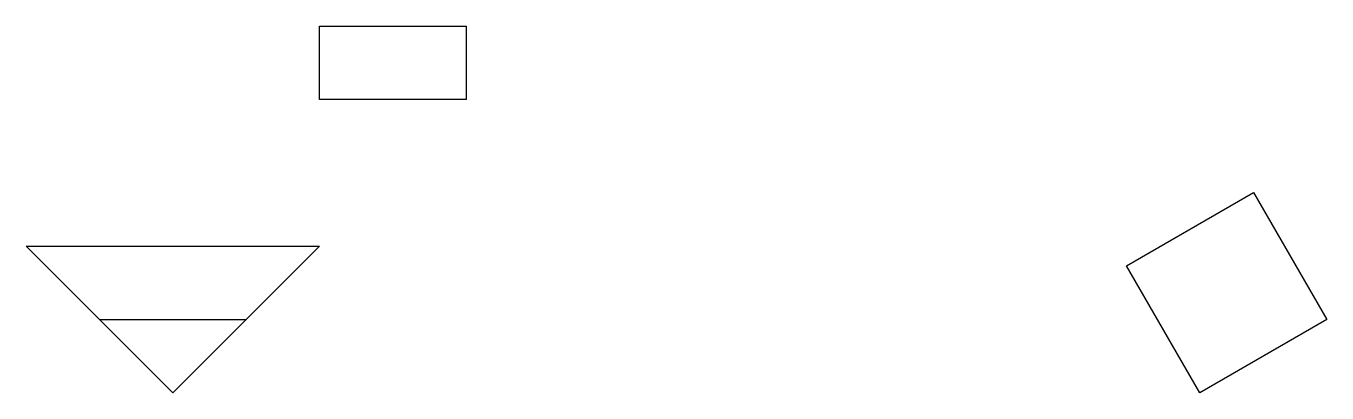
# Model space of a CAD drawing. Header units: millimetres. Extents: x 0 to 88.7, y 0 to 25.
import ezdxf

# ---------------------------------------------------------------- set-up
doc = ezdxf.new("R2010")
doc.units = ezdxf.units.MM
doc.header["$XCLIPFRAME"] = 2
doc.layers.get('0').update_dxf_attribs({"linetype": 'CONTINUOUS'})
doc.layers.add('IMG', color=3, linetype='CONTINUOUS')
picture_1 = doc.add_image_def('image1.png', size_in_pixel=(200, 100))
picture_2 = doc.add_image_def('image2.tif', size_in_pixel=(100, 50))
picture_3 = doc.add_image_def('image3.jpg', size_in_pixel=(50, 50))

# ---------------------------------------------------------------- blocks, each defined once
blk = doc.blocks.new('LOGO')
image = blk.add_image(picture_3, insert=(0, 0), size_in_units=(5, 5))
image.dxf.flags = 7

msp = doc.modelspace()

# ---------------------------------------------------------------- linework, layer by layer
msp.add_line((5, 5), (15, 5))

# ---------------------------------------------------------------- block references
at = {"layer": 'IMG', "xscale": 2, "yscale": 2, "zscale": 2, "rotation": 30}
msp.add_blockref('LOGO', (80, 0), dxfattribs=at)

# ---------------------------------------------------------------- pictures from other files: only their frames are drawn
image = msp.add_image(picture_2, insert=(20, 20), size_in_units=(10, 5))
image.dxf.flags = 7
at = {"layer": 'IMG'}
image = msp.add_image(picture_1, insert=(0, 0), size_in_units=(20, 10), dxfattribs=dict(at, brightness=60, fade=25))
image.set_boundary_path([(-0.5, -0.5), (199.5, -0.5), (99.5, 99.5), (-0.5, -0.5)])

doc.saveas('drawing.dxf')
